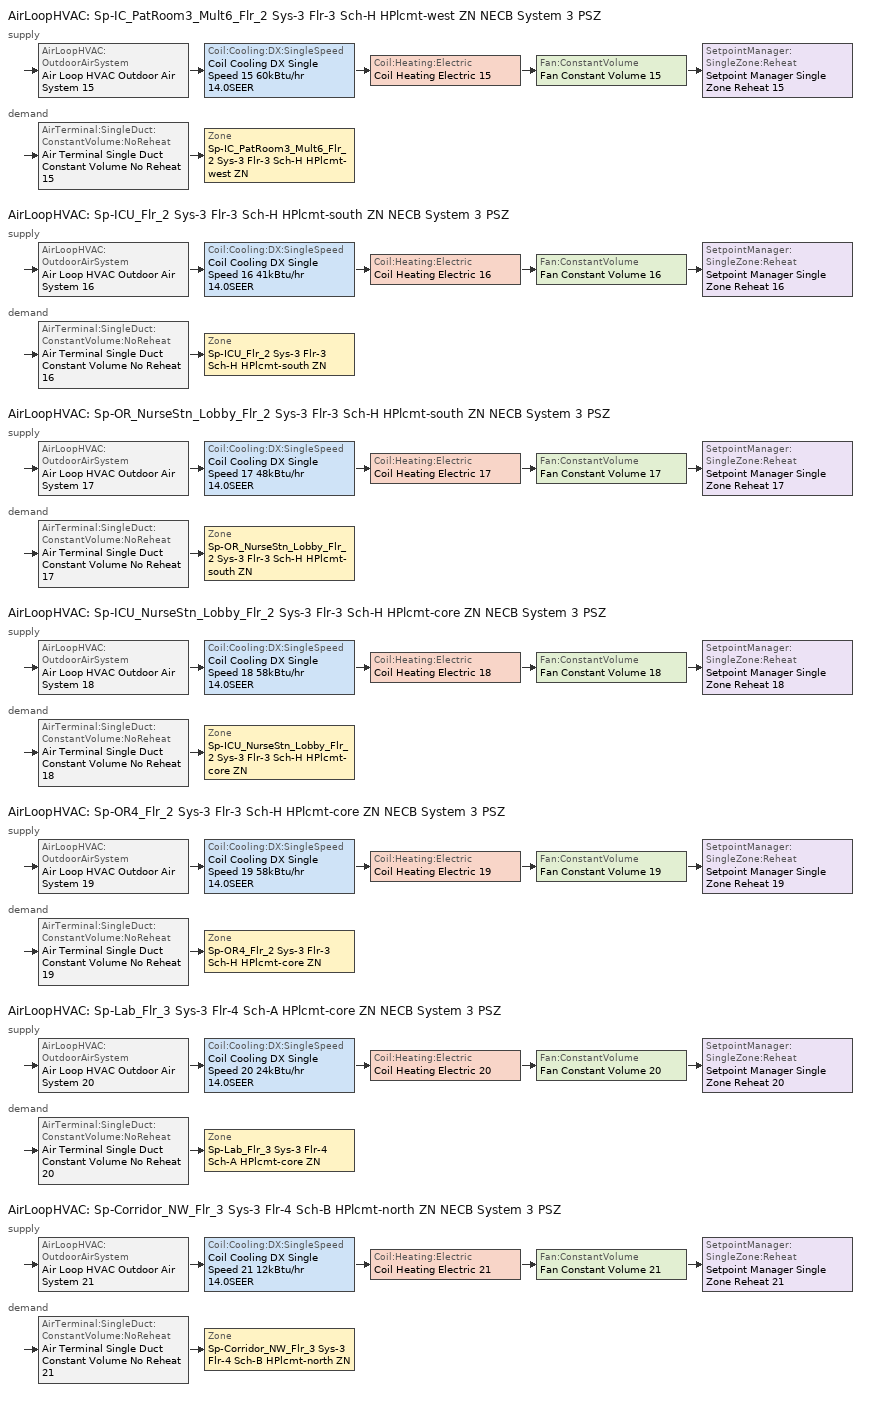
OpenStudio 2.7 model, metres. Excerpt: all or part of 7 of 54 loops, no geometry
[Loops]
AirLoopHVAC 'Sp-IC_PatRoom3_Mult6_Flr_2 Sys-3 Flr-3 Sch-H HPlcmt-west ZN NECB System 3 PSZ'
 supply: AirLoopHVAC:OutdoorAirSystem 'Air Loop HVAC Outdoor Air System 15' > Coil:Cooling:DX:SingleSpeed 'Coil Cooling DX Single Speed 15 60kBtu/hr 14.0SEER' > Coil:Heating:Electric 'Coil Heating Electric 15' > Fan:ConstantVolume 'Fan Constant Volume 15' > SetpointManager:SingleZone:Reheat 'Setpoint Manager Single Zone Reheat 15'
 demand: AirTerminal:SingleDuct:ConstantVolume:NoReheat 'Air Terminal Single Duct Constant Volume No Reheat 15' > Zone 'Sp-IC_PatRoom3_Mult6_Flr_2 Sys-3 Flr-3 Sch-H HPlcmt-west ZN'
AirLoopHVAC 'Sp-ICU_Flr_2 Sys-3 Flr-3 Sch-H HPlcmt-south ZN NECB System 3 PSZ'
 supply: AirLoopHVAC:OutdoorAirSystem 'Air Loop HVAC Outdoor Air System 16' > Coil:Cooling:DX:SingleSpeed 'Coil Cooling DX Single Speed 16 41kBtu/hr 14.0SEER' > Coil:Heating:Electric 'Coil Heating Electric 16' > Fan:ConstantVolume 'Fan Constant Volume 16' > SetpointManager:SingleZone:Reheat 'Setpoint Manager Single Zone Reheat 16'
 demand: AirTerminal:SingleDuct:ConstantVolume:NoReheat 'Air Terminal Single Duct Constant Volume No Reheat 16' > Zone 'Sp-ICU_Flr_2 Sys-3 Flr-3 Sch-H HPlcmt-south ZN'
AirLoopHVAC 'Sp-OR_NurseStn_Lobby_Flr_2 Sys-3 Flr-3 Sch-H HPlcmt-south ZN NECB System 3 PSZ'
 supply: AirLoopHVAC:OutdoorAirSystem 'Air Loop HVAC Outdoor Air System 17' > Coil:Cooling:DX:SingleSpeed 'Coil Cooling DX Single Speed 17 48kBtu/hr 14.0SEER' > Coil:Heating:Electric 'Coil Heating Electric 17' > Fan:ConstantVolume 'Fan Constant Volume 17' > SetpointManager:SingleZone:Reheat 'Setpoint Manager Single Zone Reheat 17'
 demand: AirTerminal:SingleDuct:ConstantVolume:NoReheat 'Air Terminal Single Duct Constant Volume No Reheat 17' > Zone 'Sp-OR_NurseStn_Lobby_Flr_2 Sys-3 Flr-3 Sch-H HPlcmt-south ZN'
AirLoopHVAC 'Sp-ICU_NurseStn_Lobby_Flr_2 Sys-3 Flr-3 Sch-H HPlcmt-core ZN NECB System 3 PSZ'
 supply: AirLoopHVAC:OutdoorAirSystem 'Air Loop HVAC Outdoor Air System 18' > Coil:Cooling:DX:SingleSpeed 'Coil Cooling DX Single Speed 18 58kBtu/hr 14.0SEER' > Coil:Heating:Electric 'Coil Heating Electric 18' > Fan:ConstantVolume 'Fan Constant Volume 18' > SetpointManager:SingleZone:Reheat 'Setpoint Manager Single Zone Reheat 18'
 demand: AirTerminal:SingleDuct:ConstantVolume:NoReheat 'Air Terminal Single Duct Constant Volume No Reheat 18' > Zone 'Sp-ICU_NurseStn_Lobby_Flr_2 Sys-3 Flr-3 Sch-H HPlcmt-core ZN'
AirLoopHVAC 'Sp-OR4_Flr_2 Sys-3 Flr-3 Sch-H HPlcmt-core ZN NECB System 3 PSZ'
 supply: AirLoopHVAC:OutdoorAirSystem 'Air Loop HVAC Outdoor Air System 19' > Coil:Cooling:DX:SingleSpeed 'Coil Cooling DX Single Speed 19 58kBtu/hr 14.0SEER' > Coil:Heating:Electric 'Coil Heating Electric 19' > Fan:ConstantVolume 'Fan Constant Volume 19' > SetpointManager:SingleZone:Reheat 'Setpoint Manager Single Zone Reheat 19'
 demand: AirTerminal:SingleDuct:ConstantVolume:NoReheat 'Air Terminal Single Duct Constant Volume No Reheat 19' > Zone 'Sp-OR4_Flr_2 Sys-3 Flr-3 Sch-H HPlcmt-core ZN'
AirLoopHVAC 'Sp-Lab_Flr_3 Sys-3 Flr-4 Sch-A HPlcmt-core ZN NECB System 3 PSZ'
 supply: AirLoopHVAC:OutdoorAirSystem 'Air Loop HVAC Outdoor Air System 20' > Coil:Cooling:DX:SingleSpeed 'Coil Cooling DX Single Speed 20 24kBtu/hr 14.0SEER' > Coil:Heating:Electric 'Coil Heating Electric 20' > Fan:ConstantVolume 'Fan Constant Volume 20' > SetpointManager:SingleZone:Reheat 'Setpoint Manager Single Zone Reheat 20'
 demand: AirTerminal:SingleDuct:ConstantVolume:NoReheat 'Air Terminal Single Duct Constant Volume No Reheat 20' > Zone 'Sp-Lab_Flr_3 Sys-3 Flr-4 Sch-A HPlcmt-core ZN'
AirLoopHVAC 'Sp-Corridor_NW_Flr_3 Sys-3 Flr-4 Sch-B HPlcmt-north ZN NECB System 3 PSZ'
 supply: AirLoopHVAC:OutdoorAirSystem 'Air Loop HVAC Outdoor Air System 21' > Coil:Cooling:DX:SingleSpeed 'Coil Cooling DX Single Speed 21 12kBtu/hr 14.0SEER' > Coil:Heating:Electric 'Coil Heating Electric 21' > Fan:ConstantVolume 'Fan Constant Volume 21' > SetpointManager:SingleZone:Reheat 'Setpoint Manager Single Zone Reheat 21'
 demand: AirTerminal:SingleDuct:ConstantVolume:NoReheat 'Air Terminal Single Duct Constant Volume No Reheat 21' > Zone 'Sp-Corridor_NW_Flr_3 Sys-3 Flr-4 Sch-B HPlcmt-north ZN'
[Sizing:Zone] Zone Cooling Design Supply Air Temperature Input Method=SupplyAirTemperature; Zone Cooling Design Supply Air Temperature {C}=13; Zone Cooling Design Supply Air Temperature Difference {deltaC}=11.11; Zone Heating Design Supply Air Temperature Input Method=SupplyAirTemperature; Zone Heating Design Supply Air Temperature {C}=43; Zone Heating Design Supply Air Temperature Difference {deltaC}=11.11; Zone Cooling Design Supply Air Humidity Ratio {kg-H2O/kg-air}=0.0085; Zone Heating Design Supply Air Humidity Ratio {kg-H2O/kg-air}=0.008; Zone Heating Sizing Factor=1.3; Zone Cooling Sizing Factor=1.1; Cooling Design Air Flow Method=DesignDay; Heating Design Air Flow Method=DesignDay; Account for Dedicated Outdoor Air System=No; Dedicated Outdoor Air System Control Strategy=NeutralSupplyAir; Dedicated Outdoor Air Low Setpoint Temperature for Design {C}=autosize; Dedicated Outdoor Air High Setpoint Temperature for Design {C}=autosize
Sp-IC_PatRoom3_Mult6_Flr_2 Sys-3 Flr-3 Sch-H HPlcmt-west ZN; Sp-ICU_Flr_2 Sys-3 Flr-3 Sch-H HPlcmt-south ZN; Sp-OR_NurseStn_Lobby_Flr_2 Sys-3 Flr-3 Sch-H HPlcmt-south ZN; Sp-ICU_NurseStn_Lobby_Flr_2 Sys-3 Flr-3 Sch-H HPlcmt-core ZN; Sp-OR4_Flr_2 Sys-3 Flr-3 Sch-H HPlcmt-core ZN; Sp-Lab_Flr_3 Sys-3 Flr-4 Sch-A HPlcmt-core ZN; Sp-Corridor_NW_Flr_3 Sys-3 Flr-4 Sch-B HPlcmt-north ZN
[Zone equipment]
Sp-IC_PatRoom3_Mult6_Flr_2 Sys-3 Flr-3 Sch-H HPlcmt-west ZN: Air Terminal Single Duct Constant Volume No Reheat 15, Zone HVAC Baseboard Convective Electric 15
Sp-ICU_Flr_2 Sys-3 Flr-3 Sch-H HPlcmt-south ZN: Air Terminal Single Duct Constant Volume No Reheat 16, Zone HVAC Baseboard Convective Electric 16
Sp-OR_NurseStn_Lobby_Flr_2 Sys-3 Flr-3 Sch-H HPlcmt-south ZN: Air Terminal Single Duct Constant Volume No Reheat 17, Zone HVAC Baseboard Convective Electric 17
Sp-ICU_NurseStn_Lobby_Flr_2 Sys-3 Flr-3 Sch-H HPlcmt-core ZN: Air Terminal Single Duct Constant Volume No Reheat 18, Zone HVAC Baseboard Convective Electric 18
Sp-OR4_Flr_2 Sys-3 Flr-3 Sch-H HPlcmt-core ZN: Air Terminal Single Duct Constant Volume No Reheat 19, Zone HVAC Baseboard Convective Electric 19
Sp-Lab_Flr_3 Sys-3 Flr-4 Sch-A HPlcmt-core ZN: Air Terminal Single Duct Constant Volume No Reheat 20, Zone HVAC Baseboard Convective Electric 20
Sp-Corridor_NW_Flr_3 Sys-3 Flr-4 Sch-B HPlcmt-north ZN: Air Terminal Single Duct Constant Volume No Reheat 21, Zone HVAC Baseboard Convective Electric 21
[AirLoopHVAC] Design Supply Air Flow Rate {m3/s}=AutoSize
Name | Availability Schedule
Sp-IC_PatRoom3_Mult6_Flr_2 Sys-3 Flr-3 Sch-H HPlcmt-west ZN NECB System 3 PSZ | Sp-IC_PatRoom3_Mult6_Flr_2 Sys-3 Flr-3 Sch-H HPlcmt-west ZN NECB System 3 PSZ Occ Sch
Sp-ICU_Flr_2 Sys-3 Flr-3 Sch-H HPlcmt-south ZN NECB System 3 PSZ | Sp-ICU_Flr_2 Sys-3 Flr-3 Sch-H HPlcmt-south ZN NECB System 3 PSZ Occ Sch
Sp-OR_NurseStn_Lobby_Flr_2 Sys-3 Flr-3 Sch-H HPlcmt-south ZN NECB System 3 PSZ | Sp-OR_NurseStn_Lobby_Flr_2 Sys-3 Flr-3 Sch-H HPlcmt-south ZN NECB System 3 PSZ Occ Sch
Sp-ICU_NurseStn_Lobby_Flr_2 Sys-3 Flr-3 Sch-H HPlcmt-core ZN NECB System 3 PSZ | Sp-ICU_NurseStn_Lobby_Flr_2 Sys-3 Flr-3 Sch-H HPlcmt-core ZN NECB System 3 PSZ Occ Sch
Sp-OR4_Flr_2 Sys-3 Flr-3 Sch-H HPlcmt-core ZN NECB System 3 PSZ | Sp-OR4_Flr_2 Sys-3 Flr-3 Sch-H HPlcmt-core ZN NECB System 3 PSZ Occ Sch
Sp-Lab_Flr_3 Sys-3 Flr-4 Sch-A HPlcmt-core ZN NECB System 3 PSZ | Sp-Lab_Flr_3 Sys-3 Flr-4 Sch-A HPlcmt-core ZN NECB System 3 PSZ Occ Sch
Sp-Corridor_NW_Flr_3 Sys-3 Flr-4 Sch-B HPlcmt-north ZN NECB System 3 PSZ | Sp-Corridor_NW_Flr_3 Sys-3 Flr-4 Sch-B HPlcmt-north ZN NECB System 3 PSZ Occ Sch
[Sizing:System] Type of Load to Size On=Sensible; Design Outdoor Air Flow Rate {m3/s}=Autosize; Central Heating Maximum System Air Flow Ratio=1; Preheat Design Temperature {C}=7; Preheat Design Humidity Ratio {kg-H2O/kg-Air}=0.008; Precool Design Temperature {C}=13; Precool Design Humidity Ratio {kg-H2O/kg-Air}=0.008; Central Cooling Design Supply Air Temperature {C}=13; Central Heating Design Supply Air Temperature {C}=43; Sizing Option=NonCoincident; 100% Outdoor Air in Cooling=No; 100% Outdoor Air in Heating=No; Central Cooling Design Supply Air Humidity Ratio {kg-H2O/kg-Air}=0.0085; Central Heating Design Supply Air Humidity Ratio {kg-H2O/kg-Air}=0.008; Cooling Design Air Flow Method=DesignDay; Cooling Design Air Flow Rate {m3/s}=0; Heating Design Air Flow Method=DesignDay; Heating Design Air Flow Rate {m3/s}=0; System Outdoor Air Method=ZoneSum; Zone Maximum Outdoor Air Fraction=1; Cooling Supply Air Flow Rate Per Floor Area {m3/s-m2}=0.00996765; Cooling Fraction of Autosized Cooling Supply Air Flow Rate=1; Cooling Supply Air Flow Rate Per Unit Cooling Capacity {m3/s-W}=3.94755e-05; Heating Supply Air Flow Rate Per Floor Area {m3/s-m2}=0.00996765; Heating Fraction of Autosized Heating Supply Air Flow Rate=1; Heating Fraction of Autosized Cooling Supply Air Flow Rate=1; Heating Supply Air Flow Rate Per Unit Heating Capacity {m3/s-W}=3.15882e-05; Cooling Design Capacity Method=CoolingDesignCapacity; Cooling Design Capacity {W}=autosize; Cooling Design Capacity Per Floor Area {W/m2}=234.7; Fraction of Autosized Cooling Design Capacity=1; Heating Design Capacity Method=HeatingDesignCapacity; Heating Design Capacity {W}=autosize; Heating Design Capacity Per Floor Area {W/m2}=157; Fraction of Autosized Heating Design Capacity=1; Central Cooling Capacity Control Method=OnOff
Sp-IC_PatRoom3_Mult6_Flr_2 Sys-3 Flr-3 Sch-H HPlcmt-west ZN NECB System 3 PSZ; Sp-ICU_Flr_2 Sys-3 Flr-3 Sch-H HPlcmt-south ZN NECB System 3 PSZ; Sp-OR_NurseStn_Lobby_Flr_2 Sys-3 Flr-3 Sch-H HPlcmt-south ZN NECB System 3 PSZ; Sp-ICU_NurseStn_Lobby_Flr_2 Sys-3 Flr-3 Sch-H HPlcmt-core ZN NECB System 3 PSZ; Sp-OR4_Flr_2 Sys-3 Flr-3 Sch-H HPlcmt-core ZN NECB System 3 PSZ; Sp-Lab_Flr_3 Sys-3 Flr-4 Sch-A HPlcmt-core ZN NECB System 3 PSZ; Sp-Corridor_NW_Flr_3 Sys-3 Flr-4 Sch-B HPlcmt-north ZN NECB System 3 PSZ
[Fan:ConstantVolume] Availability Schedule=Always On Discrete; Fan Total Efficiency=0.39975; Pressure Rise {Pa}=640; Maximum Flow Rate {m3/s}=AutoSize; Motor Efficiency=0.615
Fan Constant Volume 15; Fan Constant Volume 16; Fan Constant Volume 17; Fan Constant Volume 18; Fan Constant Volume 19; Fan Constant Volume 20; Fan Constant Volume 21
[Coil:Heating:Electric] Availability Schedule=Always On Discrete
Coil Heating Electric 15; Coil Heating Electric 16; Coil Heating Electric 17; Coil Heating Electric 18; Coil Heating Electric 19; Coil Heating Electric 20; Coil Heating Electric 21
[Coil:Cooling:DX:SingleSpeed] Availability Schedule=Always On Discrete; Rated Total Cooling Capacity {W}=autosize; Rated Sensible Heat Ratio=autosize; Rated COP {W/W}=4.11713; Rated Air Flow Rate {m3/s}=autosize; Rated Evaporator Fan Power Per Volume Flow Rate {W/(m3/s)}=773.3; Total Cooling Capacity Function of Temperature Curve=DXCOOL-NECB2011-REF-CAPFT; Total Cooling Capacity Function of Flow Fraction Curve=DXCOOL-NECB2011-REF-CAPFFLOW; Energy Input Ratio Function of Temperature Curve=DXCOOL-NECB2011-REF-COOLEIRFT; Energy Input Ratio Function of Flow Fraction Curve=DXCOOL-NECB2011-REF-COOLEIRFFLOW; Part Load Fraction Correlation Curve=DXCOOL-NECB2011-REF-COOLPLFFPLR; Condenser Type=AirCooled; Evaporative Condenser Effectiveness=0; Evaporative Condenser Air Flow Rate {m3/s}=Autosize; Evaporative Condenser Pump Rated Power Consumption {W}=Autosize; Crankcase Heater Capacity {W}=0; Maximum Outdoor Dry-Bulb Temperature for Crankcase Heater Operation {C}=0; Basin Heater Capacity {W/K}=0; Basin Heater Setpoint Temperature {C}=10
Coil Cooling DX Single Speed 15 60kBtu/hr 14.0SEER; Coil Cooling DX Single Speed 16 41kBtu/hr 14.0SEER; Coil Cooling DX Single Speed 17 48kBtu/hr 14.0SEER; Coil Cooling DX Single Speed 18 58kBtu/hr 14.0SEER; Coil Cooling DX Single Speed 19 58kBtu/hr 14.0SEER; Coil Cooling DX Single Speed 20 24kBtu/hr 14.0SEER; Coil Cooling DX Single Speed 21 12kBtu/hr 14.0SEER
[Controller:OutdoorAir] Minimum Outdoor Air Flow Rate {m3/s}=0; Maximum Outdoor Air Flow Rate {m3/s}=Autosize; Economizer Control Type=NoEconomizer; Economizer Control Action Type=ModulateFlow; Economizer Maximum Limit Dry-Bulb Temperature {C}=28; Economizer Maximum Limit Enthalpy {J/kg}=64000; Economizer Minimum Limit Dry-Bulb Temperature {C}=-100; Lockout Type=NoLockout; Minimum Limit Type=FixedMinimum; High Humidity Control=No; Heat Recovery Bypass Control Type=BypassWhenWithinEconomizerLimits
Name | Minimum Outdoor Air Schedule | Controller Mechanical Ventilation
Controller Outdoor Air 15 | Sp-IC_PatRoom3_Mult6_Flr_2 Sys-3 Flr-3 Sch-H HPlcmt-west ZN NECB System 3 PSZ Occ Sch | Controller Mechanical Ventilation 15
Controller Outdoor Air 16 | Sp-ICU_Flr_2 Sys-3 Flr-3 Sch-H HPlcmt-south ZN NECB System 3 PSZ Occ Sch | Controller Mechanical Ventilation 16
Controller Outdoor Air 17 | Sp-OR_NurseStn_Lobby_Flr_2 Sys-3 Flr-3 Sch-H HPlcmt-south ZN NECB System 3 PSZ Occ Sch | Controller Mechanical Ventilation 17
Controller Outdoor Air 18 | Sp-ICU_NurseStn_Lobby_Flr_2 Sys-3 Flr-3 Sch-H HPlcmt-core ZN NECB System 3 PSZ Occ Sch | Controller Mechanical Ventilation 18
Controller Outdoor Air 19 | Sp-OR4_Flr_2 Sys-3 Flr-3 Sch-H HPlcmt-core ZN NECB System 3 PSZ Occ Sch | Controller Mechanical Ventilation 19
Controller Outdoor Air 20 | Sp-Lab_Flr_3 Sys-3 Flr-4 Sch-A HPlcmt-core ZN NECB System 3 PSZ Occ Sch | Controller Mechanical Ventilation 20
Controller Outdoor Air 21 | Sp-Corridor_NW_Flr_3 Sys-3 Flr-4 Sch-B HPlcmt-north ZN NECB System 3 PSZ Occ Sch | Controller Mechanical Ventilation 21
[Controller:MechanicalVentilation] Availability Schedule=Always On Discrete; System Outdoor Air Method=ZoneSum
Controller Mechanical Ventilation 15; Controller Mechanical Ventilation 16; Controller Mechanical Ventilation 17; Controller Mechanical Ventilation 18; Controller Mechanical Ventilation 19; Controller Mechanical Ventilation 20; Controller Mechanical Ventilation 21
[AirLoopHVAC:OutdoorAirSystem]
Name | Controller
Air Loop HVAC Outdoor Air System 15 | Controller Outdoor Air 15
Air Loop HVAC Outdoor Air System 16 | Controller Outdoor Air 16
Air Loop HVAC Outdoor Air System 17 | Controller Outdoor Air 17
Air Loop HVAC Outdoor Air System 18 | Controller Outdoor Air 18
Air Loop HVAC Outdoor Air System 19 | Controller Outdoor Air 19
Air Loop HVAC Outdoor Air System 20 | Controller Outdoor Air 20
Air Loop HVAC Outdoor Air System 21 | Controller Outdoor Air 21
[SetpointManager:SingleZone:Reheat] Minimum Supply Air Temperature {C}=13; Maximum Supply Air Temperature {C}=43
Name | Control Zone
Setpoint Manager Single Zone Reheat 15 | Sp-IC_PatRoom3_Mult6_Flr_2 Sys-3 Flr-3 Sch-H HPlcmt-west ZN
Setpoint Manager Single Zone Reheat 16 | Sp-ICU_Flr_2 Sys-3 Flr-3 Sch-H HPlcmt-south ZN
Setpoint Manager Single Zone Reheat 17 | Sp-OR_NurseStn_Lobby_Flr_2 Sys-3 Flr-3 Sch-H HPlcmt-south ZN
Setpoint Manager Single Zone Reheat 18 | Sp-ICU_NurseStn_Lobby_Flr_2 Sys-3 Flr-3 Sch-H HPlcmt-core ZN
Setpoint Manager Single Zone Reheat 19 | Sp-OR4_Flr_2 Sys-3 Flr-3 Sch-H HPlcmt-core ZN
Setpoint Manager Single Zone Reheat 20 | Sp-Lab_Flr_3 Sys-3 Flr-4 Sch-A HPlcmt-core ZN
Setpoint Manager Single Zone Reheat 21 | Sp-Corridor_NW_Flr_3 Sys-3 Flr-4 Sch-B HPlcmt-north ZN
[AirTerminal:SingleDuct:ConstantVolume:NoReheat] Availability Schedule=Always On Discrete; Maximum Air Flow Rate {m3/s}=AutoSize
Air Terminal Single Duct Constant Volume No Reheat 15; Air Terminal Single Duct Constant Volume No Reheat 16; Air Terminal Single Duct Constant Volume No Reheat 17; Air Terminal Single Duct Constant Volume No Reheat 18; Air Terminal Single Duct Constant Volume No Reheat 19; Air Terminal Single Duct Constant Volume No Reheat 20; Air Terminal Single Duct Constant Volume No Reheat 21
[ZoneHVAC:Baseboard:Convective:Electric] Availability Schedule=Always On Discrete; Nominal Capacity {W}=autosize; Efficiency=1
Zone HVAC Baseboard Convective Electric 15; Zone HVAC Baseboard Convective Electric 16; Zone HVAC Baseboard Convective Electric 17; Zone HVAC Baseboard Convective Electric 18; Zone HVAC Baseboard Convective Electric 19; Zone HVAC Baseboard Convective Electric 20; Zone HVAC Baseboard Convective Electric 21
[Schedule:Ruleset]
Name | Default Day Schedule | Summer Design Day Schedule | Winter Design Day Schedule
Sp-Corridor_NW_Flr_3 Sys-3 Flr-4 Sch-B HPlcmt-north ZN NECB System 3 PSZ Occ Sch | Sp-Corridor_NW_Flr_3 Sys-3 Flr-4 Sch-B HPlcmt-north ZN NECB System 3 PSZ Occ Sch Default | Sp-Corridor_NW_Flr_3 Sys-3 Flr-4 Sch-B HPlcmt-north ZN NECB System 3 PSZ Occ Sch Summer Design Day | Sp-Corridor_NW_Flr_3 Sys-3 Flr-4 Sch-B HPlcmt-north ZN NECB System 3 PSZ Occ Sch Winter Design Day
Sp-ICU_Flr_2 Sys-3 Flr-3 Sch-H HPlcmt-south ZN NECB System 3 PSZ Occ Sch | Sp-ICU_Flr_2 Sys-3 Flr-3 Sch-H HPlcmt-south ZN NECB System 3 PSZ Occ Sch Default | Sp-ICU_Flr_2 Sys-3 Flr-3 Sch-H HPlcmt-south ZN NECB System 3 PSZ Occ Sch Summer Design Day | Sp-ICU_Flr_2 Sys-3 Flr-3 Sch-H HPlcmt-south ZN NECB System 3 PSZ Occ Sch Winter Design Day
Sp-ICU_NurseStn_Lobby_Flr_2 Sys-3 Flr-3 Sch-H HPlcmt-core ZN NECB System 3 PSZ Occ Sch | Sp-ICU_NurseStn_Lobby_Flr_2 Sys-3 Flr-3 Sch-H HPlcmt-core ZN NECB System 3 PSZ Occ Sch Default | Sp-ICU_NurseStn_Lobby_Flr_2 Sys-3 Flr-3 Sch-H HPlcmt-core ZN NECB System 3 PSZ Occ Sch Summer Design Day | Sp-ICU_NurseStn_Lobby_Flr_2 Sys-3 Flr-3 Sch-H HPlcmt-core ZN NECB System 3 PSZ Occ Sch Winter Design Day
Sp-IC_PatRoom3_Mult6_Flr_2 Sys-3 Flr-3 Sch-H HPlcmt-west ZN NECB System 3 PSZ Occ Sch | Sp-IC_PatRoom3_Mult6_Flr_2 Sys-3 Flr-3 Sch-H HPlcmt-west ZN NECB System 3 PSZ Occ Sch Default | Sp-IC_PatRoom3_Mult6_Flr_2 Sys-3 Flr-3 Sch-H HPlcmt-west ZN NECB System 3 PSZ Occ Sch Summer Design Day | Sp-IC_PatRoom3_Mult6_Flr_2 Sys-3 Flr-3 Sch-H HPlcmt-west ZN NECB System 3 PSZ Occ Sch Winter Design Day
Sp-Lab_Flr_3 Sys-3 Flr-4 Sch-A HPlcmt-core ZN NECB System 3 PSZ Occ Sch | Sp-Lab_Flr_3 Sys-3 Flr-4 Sch-A HPlcmt-core ZN NECB System 3 PSZ Occ Sch Default | Sp-Lab_Flr_3 Sys-3 Flr-4 Sch-A HPlcmt-core ZN NECB System 3 PSZ Occ Sch Summer Design Day | Sp-Lab_Flr_3 Sys-3 Flr-4 Sch-A HPlcmt-core ZN NECB System 3 PSZ Occ Sch Winter Design Day
Sp-OR4_Flr_2 Sys-3 Flr-3 Sch-H HPlcmt-core ZN NECB System 3 PSZ Occ Sch | Sp-OR4_Flr_2 Sys-3 Flr-3 Sch-H HPlcmt-core ZN NECB System 3 PSZ Occ Sch Default | Sp-OR4_Flr_2 Sys-3 Flr-3 Sch-H HPlcmt-core ZN NECB System 3 PSZ Occ Sch Summer Design Day | Sp-OR4_Flr_2 Sys-3 Flr-3 Sch-H HPlcmt-core ZN NECB System 3 PSZ Occ Sch Winter Design Day
Sp-OR_NurseStn_Lobby_Flr_2 Sys-3 Flr-3 Sch-H HPlcmt-south ZN NECB System 3 PSZ Occ Sch | Sp-OR_NurseStn_Lobby_Flr_2 Sys-3 Flr-3 Sch-H HPlcmt-south ZN NECB System 3 PSZ Occ Sch Default | Sp-OR_NurseStn_Lobby_Flr_2 Sys-3 Flr-3 Sch-H HPlcmt-south ZN NECB System 3 PSZ Occ Sch Summer Design Day | Sp-OR_NurseStn_Lobby_Flr_2 Sys-3 Flr-3 Sch-H HPlcmt-south ZN NECB System 3 PSZ Occ Sch Winter Design Day
[Schedule:Day]
Sp-Corridor_NW_Flr_3 Sys-3 Flr-4 Sch-B HPlcmt-north ZN NECB System 3 PSZ Occ Sch Default; Sp-Corridor_NW_Flr_3 Sys-3 Flr-4 Sch-B HPlcmt-north ZN NECB System 3 PSZ Occ Sch Winter Design Day; Sp-Corridor_NW_Flr_3 Sys-3 Flr-4 Sch-B HPlcmt-north ZN NECB System 3 PSZ Occ Sch Summer Design Day; Sp-ICU_Flr_2 Sys-3 Flr-3 Sch-H HPlcmt-south ZN NECB System 3 PSZ Occ Sch Default; Sp-ICU_Flr_2 Sys-3 Flr-3 Sch-H HPlcmt-south ZN NECB System 3 PSZ Occ Sch Winter Design Day; Sp-ICU_Flr_2 Sys-3 Flr-3 Sch-H HPlcmt-south ZN NECB System 3 PSZ Occ Sch Summer Design Day; Sp-ICU_Flr_2 Sys-3 Flr-3 Sch-H HPlcmt-south ZN NECB System 3 PSZ Occ Sch Monday; Sp-ICU_Flr_2 Sys-3 Flr-3 Sch-H HPlcmt-south ZN NECB System 3 PSZ Occ Sch Tuesday; Sp-ICU_Flr_2 Sys-3 Flr-3 Sch-H HPlcmt-south ZN NECB System 3 PSZ Occ Sch Wednesday; Sp-ICU_Flr_2 Sys-3 Flr-3 Sch-H HPlcmt-south ZN NECB System 3 PSZ Occ Sch Thursday; Sp-ICU_Flr_2 Sys-3 Flr-3 Sch-H HPlcmt-south ZN NECB System 3 PSZ Occ Sch Friday; Sp-ICU_Flr_2 Sys-3 Flr-3 Sch-H HPlcmt-south ZN NECB System 3 PSZ Occ Sch Saturday; Sp-ICU_Flr_2 Sys-3 Flr-3 Sch-H HPlcmt-south ZN NECB System 3 PSZ Occ Sch Sunday; Sp-ICU_NurseStn_Lobby_Flr_2 Sys-3 Flr-3 Sch-H HPlcmt-core ZN NECB System 3 PSZ Occ Sch Default; Sp-ICU_NurseStn_Lobby_Flr_2 Sys-3 Flr-3 Sch-H HPlcmt-core ZN NECB System 3 PSZ Occ Sch Winter Design Day; Sp-ICU_NurseStn_Lobby_Flr_2 Sys-3 Flr-3 Sch-H HPlcmt-core ZN NECB System 3 PSZ Occ Sch Summer Design Day; Sp-ICU_NurseStn_Lobby_Flr_2 Sys-3 Flr-3 Sch-H HPlcmt-core ZN NECB System 3 PSZ Occ Sch Monday; Sp-ICU_NurseStn_Lobby_Flr_2 Sys-3 Flr-3 Sch-H HPlcmt-core ZN NECB System 3 PSZ Occ Sch Tuesday; Sp-ICU_NurseStn_Lobby_Flr_2 Sys-3 Flr-3 Sch-H HPlcmt-core ZN NECB System 3 PSZ Occ Sch Wednesday; Sp-ICU_NurseStn_Lobby_Flr_2 Sys-3 Flr-3 Sch-H HPlcmt-core ZN NECB System 3 PSZ Occ Sch Thursday; Sp-ICU_NurseStn_Lobby_Flr_2 Sys-3 Flr-3 Sch-H HPlcmt-core ZN NECB System 3 PSZ Occ Sch Friday; Sp-ICU_NurseStn_Lobby_Flr_2 Sys-3 Flr-3 Sch-H HPlcmt-core ZN NECB System 3 PSZ Occ Sch Saturday; Sp-ICU_NurseStn_Lobby_Flr_2 Sys-3 Flr-3 Sch-H HPlcmt-core ZN NECB System 3 PSZ Occ Sch Sunday; Sp-IC_PatRoom3_Mult6_Flr_2 Sys-3 Flr-3 Sch-H HPlcmt-west ZN NECB System 3 PSZ Occ Sch Default; Sp-IC_PatRoom3_Mult6_Flr_2 Sys-3 Flr-3 Sch-H HPlcmt-west ZN NECB System 3 PSZ Occ Sch Winter Design Day; Sp-IC_PatRoom3_Mult6_Flr_2 Sys-3 Flr-3 Sch-H HPlcmt-west ZN NECB System 3 PSZ Occ Sch Summer Design Day; Sp-IC_PatRoom3_Mult6_Flr_2 Sys-3 Flr-3 Sch-H HPlcmt-west ZN NECB System 3 PSZ Occ Sch Monday; Sp-IC_PatRoom3_Mult6_Flr_2 Sys-3 Flr-3 Sch-H HPlcmt-west ZN NECB System 3 PSZ Occ Sch Tuesday; Sp-IC_PatRoom3_Mult6_Flr_2 Sys-3 Flr-3 Sch-H HPlcmt-west ZN NECB System 3 PSZ Occ Sch Wednesday; Sp-IC_PatRoom3_Mult6_Flr_2 Sys-3 Flr-3 Sch-H HPlcmt-west ZN NECB System 3 PSZ Occ Sch Thursday; Sp-IC_PatRoom3_Mult6_Flr_2 Sys-3 Flr-3 Sch-H HPlcmt-west ZN NECB System 3 PSZ Occ Sch Friday; Sp-IC_PatRoom3_Mult6_Flr_2 Sys-3 Flr-3 Sch-H HPlcmt-west ZN NECB System 3 PSZ Occ Sch Saturday; Sp-IC_PatRoom3_Mult6_Flr_2 Sys-3 Flr-3 Sch-H HPlcmt-west ZN NECB System 3 PSZ Occ Sch Sunday; Sp-Lab_Flr_3 Sys-3 Flr-4 Sch-A HPlcmt-core ZN NECB System 3 PSZ Occ Sch Default; Sp-Lab_Flr_3 Sys-3 Flr-4 Sch-A HPlcmt-core ZN NECB System 3 PSZ Occ Sch Winter Design Day; Sp-Lab_Flr_3 Sys-3 Flr-4 Sch-A HPlcmt-core ZN NECB System 3 PSZ Occ Sch Summer Design Day; Sp-OR4_Flr_2 Sys-3 Flr-3 Sch-H HPlcmt-core ZN NECB System 3 PSZ Occ Sch Default; Sp-OR4_Flr_2 Sys-3 Flr-3 Sch-H HPlcmt-core ZN NECB System 3 PSZ Occ Sch Winter Design Day; Sp-OR4_Flr_2 Sys-3 Flr-3 Sch-H HPlcmt-core ZN NECB System 3 PSZ Occ Sch Summer Design Day; Sp-OR4_Flr_2 Sys-3 Flr-3 Sch-H HPlcmt-core ZN NECB System 3 PSZ Occ Sch Monday; Sp-OR4_Flr_2 Sys-3 Flr-3 Sch-H HPlcmt-core ZN NECB System 3 PSZ Occ Sch Tuesday; Sp-OR4_Flr_2 Sys-3 Flr-3 Sch-H HPlcmt-core ZN NECB System 3 PSZ Occ Sch Wednesday; Sp-OR4_Flr_2 Sys-3 Flr-3 Sch-H HPlcmt-core ZN NECB System 3 PSZ Occ Sch Thursday; Sp-OR4_Flr_2 Sys-3 Flr-3 Sch-H HPlcmt-core ZN NECB System 3 PSZ Occ Sch Friday; Sp-OR4_Flr_2 Sys-3 Flr-3 Sch-H HPlcmt-core ZN NECB System 3 PSZ Occ Sch Saturday; Sp-OR4_Flr_2 Sys-3 Flr-3 Sch-H HPlcmt-core ZN NECB System 3 PSZ Occ Sch Sunday; Sp-OR_NurseStn_Lobby_Flr_2 Sys-3 Flr-3 Sch-H HPlcmt-south ZN NECB System 3 PSZ Occ Sch Default; Sp-OR_NurseStn_Lobby_Flr_2 Sys-3 Flr-3 Sch-H HPlcmt-south ZN NECB System 3 PSZ Occ Sch Winter Design Day; Sp-OR_NurseStn_Lobby_Flr_2 Sys-3 Flr-3 Sch-H HPlcmt-south ZN NECB System 3 PSZ Occ Sch Summer Design Day; Sp-OR_NurseStn_Lobby_Flr_2 Sys-3 Flr-3 Sch-H HPlcmt-south ZN NECB System 3 PSZ Occ Sch Monday; Sp-OR_NurseStn_Lobby_Flr_2 Sys-3 Flr-3 Sch-H HPlcmt-south ZN NECB System 3 PSZ Occ Sch Tuesday; Sp-OR_NurseStn_Lobby_Flr_2 Sys-3 Flr-3 Sch-H HPlcmt-south ZN NECB System 3 PSZ Occ Sch Wednesday; Sp-OR_NurseStn_Lobby_Flr_2 Sys-3 Flr-3 Sch-H HPlcmt-south ZN NECB System 3 PSZ Occ Sch Thursday; Sp-OR_NurseStn_Lobby_Flr_2 Sys-3 Flr-3 Sch-H HPlcmt-south ZN NECB System 3 PSZ Occ Sch Friday; Sp-OR_NurseStn_Lobby_Flr_2 Sys-3 Flr-3 Sch-H HPlcmt-south ZN NECB System 3 PSZ Occ Sch Saturday; Sp-OR_NurseStn_Lobby_Flr_2 Sys-3 Flr-3 Sch-H HPlcmt-south ZN NECB System 3 PSZ Occ Sch Sunday: 24, 0, 1
Sp-Corridor_NW_Flr_3 Sys-3 Flr-4 Sch-B HPlcmt-north ZN NECB System 3 PSZ Occ Sch Monday; Sp-Corridor_NW_Flr_3 Sys-3 Flr-4 Sch-B HPlcmt-north ZN NECB System 3 PSZ Occ Sch Tuesday; Sp-Corridor_NW_Flr_3 Sys-3 Flr-4 Sch-B HPlcmt-north ZN NECB System 3 PSZ Occ Sch Wednesday; Sp-Corridor_NW_Flr_3 Sys-3 Flr-4 Sch-B HPlcmt-north ZN NECB System 3 PSZ Occ Sch Thursday; Sp-Corridor_NW_Flr_3 Sys-3 Flr-4 Sch-B HPlcmt-north ZN NECB System 3 PSZ Occ Sch Friday: 1, 0, 1, 10, 0, 0, 24, 0, 1
Sp-Corridor_NW_Flr_3 Sys-3 Flr-4 Sch-B HPlcmt-north ZN NECB System 3 PSZ Occ Sch Saturday: 2, 0, 1, 10, 0, 0, 24, 0, 1
Sp-Corridor_NW_Flr_3 Sys-3 Flr-4 Sch-B HPlcmt-north ZN NECB System 3 PSZ Occ Sch Sunday: 1, 0, 0, 2, 0, 1, 11, 0, 0, 23, 0, 1, 24, 0, 0
Sp-Lab_Flr_3 Sys-3 Flr-4 Sch-A HPlcmt-core ZN NECB System 3 PSZ Occ Sch Monday; Sp-Lab_Flr_3 Sys-3 Flr-4 Sch-A HPlcmt-core ZN NECB System 3 PSZ Occ Sch Tuesday; Sp-Lab_Flr_3 Sys-3 Flr-4 Sch-A HPlcmt-core ZN NECB System 3 PSZ Occ Sch Wednesday; Sp-Lab_Flr_3 Sys-3 Flr-4 Sch-A HPlcmt-core ZN NECB System 3 PSZ Occ Sch Thursday; Sp-Lab_Flr_3 Sys-3 Flr-4 Sch-A HPlcmt-core ZN NECB System 3 PSZ Occ Sch Friday: 8, 0, 0, 19, 0, 1, 24, 0, 0
Sp-Lab_Flr_3 Sys-3 Flr-4 Sch-A HPlcmt-core ZN NECB System 3 PSZ Occ Sch Saturday; Sp-Lab_Flr_3 Sys-3 Flr-4 Sch-A HPlcmt-core ZN NECB System 3 PSZ Occ Sch Sunday: 24, 0, 0
[Schedule:Rule] Date Specification Type=DateRange; Start Month=1; Start Day=1; End Month=12
Name | Schedule Ruleset | Rule Order | Day Schedule | Apply Monday | End Day | Apply Tuesday | Apply Wednesday | Apply Thursday | Apply Friday | Apply Saturday | Apply Sunday
Sp-Corridor_NW_Flr_3 Sys-3 Flr-4 Sch-B HPlcmt-north ZN NECB System 3 PSZ Occ Sch Monday Rule | Sp-Corridor_NW_Flr_3 Sys-3 Flr-4 Sch-B HPlcmt-north ZN NECB System 3 PSZ Occ Sch | 6 | Sp-Corridor_NW_Flr_3 Sys-3 Flr-4 Sch-B HPlcmt-north ZN NECB System 3 PSZ Occ Sch Monday | Yes | 25
Sp-Corridor_NW_Flr_3 Sys-3 Flr-4 Sch-B HPlcmt-north ZN NECB System 3 PSZ Occ Sch Tuesday Rule | Sp-Corridor_NW_Flr_3 Sys-3 Flr-4 Sch-B HPlcmt-north ZN NECB System 3 PSZ Occ Sch | 5 | Sp-Corridor_NW_Flr_3 Sys-3 Flr-4 Sch-B HPlcmt-north ZN NECB System 3 PSZ Occ Sch Tuesday |  | 26 | Yes
Sp-Corridor_NW_Flr_3 Sys-3 Flr-4 Sch-B HPlcmt-north ZN NECB System 3 PSZ Occ Sch Wednesday Rule | Sp-Corridor_NW_Flr_3 Sys-3 Flr-4 Sch-B HPlcmt-north ZN NECB System 3 PSZ Occ Sch | 4 | Sp-Corridor_NW_Flr_3 Sys-3 Flr-4 Sch-B HPlcmt-north ZN NECB System 3 PSZ Occ Sch Wednesday |  | 27 |  | Yes
Sp-Corridor_NW_Flr_3 Sys-3 Flr-4 Sch-B HPlcmt-north ZN NECB System 3 PSZ Occ Sch Thursday Rule | Sp-Corridor_NW_Flr_3 Sys-3 Flr-4 Sch-B HPlcmt-north ZN NECB System 3 PSZ Occ Sch | 3 | Sp-Corridor_NW_Flr_3 Sys-3 Flr-4 Sch-B HPlcmt-north ZN NECB System 3 PSZ Occ Sch Thursday |  | 28 |  |  | Yes
Sp-Corridor_NW_Flr_3 Sys-3 Flr-4 Sch-B HPlcmt-north ZN NECB System 3 PSZ Occ Sch Friday Rule | Sp-Corridor_NW_Flr_3 Sys-3 Flr-4 Sch-B HPlcmt-north ZN NECB System 3 PSZ Occ Sch | 2 | Sp-Corridor_NW_Flr_3 Sys-3 Flr-4 Sch-B HPlcmt-north ZN NECB System 3 PSZ Occ Sch Friday |  | 29 |  |  |  | Yes
Sp-Corridor_NW_Flr_3 Sys-3 Flr-4 Sch-B HPlcmt-north ZN NECB System 3 PSZ Occ Sch Saturday Rule | Sp-Corridor_NW_Flr_3 Sys-3 Flr-4 Sch-B HPlcmt-north ZN NECB System 3 PSZ Occ Sch | 1 | Sp-Corridor_NW_Flr_3 Sys-3 Flr-4 Sch-B HPlcmt-north ZN NECB System 3 PSZ Occ Sch Saturday |  | 30 |  |  |  |  | Yes
Sp-Corridor_NW_Flr_3 Sys-3 Flr-4 Sch-B HPlcmt-north ZN NECB System 3 PSZ Occ Sch Sunday Rule | Sp-Corridor_NW_Flr_3 Sys-3 Flr-4 Sch-B HPlcmt-north ZN NECB System 3 PSZ Occ Sch | 0 | Sp-Corridor_NW_Flr_3 Sys-3 Flr-4 Sch-B HPlcmt-north ZN NECB System 3 PSZ Occ Sch Sunday |  | 31 |  |  |  |  |  | Yes
Sp-ICU_Flr_2 Sys-3 Flr-3 Sch-H HPlcmt-south ZN NECB System 3 PSZ Occ Sch Monday Rule | Sp-ICU_Flr_2 Sys-3 Flr-3 Sch-H HPlcmt-south ZN NECB System 3 PSZ Occ Sch | 6 | Sp-ICU_Flr_2 Sys-3 Flr-3 Sch-H HPlcmt-south ZN NECB System 3 PSZ Occ Sch Monday | Yes | 25
Sp-ICU_Flr_2 Sys-3 Flr-3 Sch-H HPlcmt-south ZN NECB System 3 PSZ Occ Sch Tuesday Rule | Sp-ICU_Flr_2 Sys-3 Flr-3 Sch-H HPlcmt-south ZN NECB System 3 PSZ Occ Sch | 5 | Sp-ICU_Flr_2 Sys-3 Flr-3 Sch-H HPlcmt-south ZN NECB System 3 PSZ Occ Sch Tuesday |  | 26 | Yes
Sp-ICU_Flr_2 Sys-3 Flr-3 Sch-H HPlcmt-south ZN NECB System 3 PSZ Occ Sch Wednesday Rule | Sp-ICU_Flr_2 Sys-3 Flr-3 Sch-H HPlcmt-south ZN NECB System 3 PSZ Occ Sch | 4 | Sp-ICU_Flr_2 Sys-3 Flr-3 Sch-H HPlcmt-south ZN NECB System 3 PSZ Occ Sch Wednesday |  | 27 |  | Yes
Sp-ICU_Flr_2 Sys-3 Flr-3 Sch-H HPlcmt-south ZN NECB System 3 PSZ Occ Sch Thursday Rule | Sp-ICU_Flr_2 Sys-3 Flr-3 Sch-H HPlcmt-south ZN NECB System 3 PSZ Occ Sch | 3 | Sp-ICU_Flr_2 Sys-3 Flr-3 Sch-H HPlcmt-south ZN NECB System 3 PSZ Occ Sch Thursday |  | 28 |  |  | Yes
Sp-ICU_Flr_2 Sys-3 Flr-3 Sch-H HPlcmt-south ZN NECB System 3 PSZ Occ Sch Friday Rule | Sp-ICU_Flr_2 Sys-3 Flr-3 Sch-H HPlcmt-south ZN NECB System 3 PSZ Occ Sch | 2 | Sp-ICU_Flr_2 Sys-3 Flr-3 Sch-H HPlcmt-south ZN NECB System 3 PSZ Occ Sch Friday |  | 29 |  |  |  | Yes
Sp-ICU_Flr_2 Sys-3 Flr-3 Sch-H HPlcmt-south ZN NECB System 3 PSZ Occ Sch Saturday Rule | Sp-ICU_Flr_2 Sys-3 Flr-3 Sch-H HPlcmt-south ZN NECB System 3 PSZ Occ Sch | 1 | Sp-ICU_Flr_2 Sys-3 Flr-3 Sch-H HPlcmt-south ZN NECB System 3 PSZ Occ Sch Saturday |  | 30 |  |  |  |  | Yes
Sp-ICU_Flr_2 Sys-3 Flr-3 Sch-H HPlcmt-south ZN NECB System 3 PSZ Occ Sch Sunday Rule | Sp-ICU_Flr_2 Sys-3 Flr-3 Sch-H HPlcmt-south ZN NECB System 3 PSZ Occ Sch | 0 | Sp-ICU_Flr_2 Sys-3 Flr-3 Sch-H HPlcmt-south ZN NECB System 3 PSZ Occ Sch Sunday |  | 31 |  |  |  |  |  | Yes
Sp-ICU_NurseStn_Lobby_Flr_2 Sys-3 Flr-3 Sch-H HPlcmt-core ZN NECB System 3 PSZ Occ Sch Monday Rule | Sp-ICU_NurseStn_Lobby_Flr_2 Sys-3 Flr-3 Sch-H HPlcmt-core ZN NECB System 3 PSZ Occ Sch | 6 | Sp-ICU_NurseStn_Lobby_Flr_2 Sys-3 Flr-3 Sch-H HPlcmt-core ZN NECB System 3 PSZ Occ Sch Monday | Yes | 25
Sp-ICU_NurseStn_Lobby_Flr_2 Sys-3 Flr-3 Sch-H HPlcmt-core ZN NECB System 3 PSZ Occ Sch Tuesday Rule | Sp-ICU_NurseStn_Lobby_Flr_2 Sys-3 Flr-3 Sch-H HPlcmt-core ZN NECB System 3 PSZ Occ Sch | 5 | Sp-ICU_NurseStn_Lobby_Flr_2 Sys-3 Flr-3 Sch-H HPlcmt-core ZN NECB System 3 PSZ Occ Sch Tuesday |  | 26 | Yes
Sp-ICU_NurseStn_Lobby_Flr_2 Sys-3 Flr-3 Sch-H HPlcmt-core ZN NECB System 3 PSZ Occ Sch Wednesday Rule | Sp-ICU_NurseStn_Lobby_Flr_2 Sys-3 Flr-3 Sch-H HPlcmt-core ZN NECB System 3 PSZ Occ Sch | 4 | Sp-ICU_NurseStn_Lobby_Flr_2 Sys-3 Flr-3 Sch-H HPlcmt-core ZN NECB System 3 PSZ Occ Sch Wednesday |  | 27 |  | Yes
Sp-ICU_NurseStn_Lobby_Flr_2 Sys-3 Flr-3 Sch-H HPlcmt-core ZN NECB System 3 PSZ Occ Sch Thursday Rule | Sp-ICU_NurseStn_Lobby_Flr_2 Sys-3 Flr-3 Sch-H HPlcmt-core ZN NECB System 3 PSZ Occ Sch | 3 | Sp-ICU_NurseStn_Lobby_Flr_2 Sys-3 Flr-3 Sch-H HPlcmt-core ZN NECB System 3 PSZ Occ Sch Thursday |  | 28 |  |  | Yes
Sp-ICU_NurseStn_Lobby_Flr_2 Sys-3 Flr-3 Sch-H HPlcmt-core ZN NECB System 3 PSZ Occ Sch Friday Rule | Sp-ICU_NurseStn_Lobby_Flr_2 Sys-3 Flr-3 Sch-H HPlcmt-core ZN NECB System 3 PSZ Occ Sch | 2 | Sp-ICU_NurseStn_Lobby_Flr_2 Sys-3 Flr-3 Sch-H HPlcmt-core ZN NECB System 3 PSZ Occ Sch Friday |  | 29 |  |  |  | Yes
Sp-ICU_NurseStn_Lobby_Flr_2 Sys-3 Flr-3 Sch-H HPlcmt-core ZN NECB System 3 PSZ Occ Sch Saturday Rule | Sp-ICU_NurseStn_Lobby_Flr_2 Sys-3 Flr-3 Sch-H HPlcmt-core ZN NECB System 3 PSZ Occ Sch | 1 | Sp-ICU_NurseStn_Lobby_Flr_2 Sys-3 Flr-3 Sch-H HPlcmt-core ZN NECB System 3 PSZ Occ Sch Saturday |  | 30 |  |  |  |  | Yes
Sp-ICU_NurseStn_Lobby_Flr_2 Sys-3 Flr-3 Sch-H HPlcmt-core ZN NECB System 3 PSZ Occ Sch Sunday Rule | Sp-ICU_NurseStn_Lobby_Flr_2 Sys-3 Flr-3 Sch-H HPlcmt-core ZN NECB System 3 PSZ Occ Sch | 0 | Sp-ICU_NurseStn_Lobby_Flr_2 Sys-3 Flr-3 Sch-H HPlcmt-core ZN NECB System 3 PSZ Occ Sch Sunday |  | 31 |  |  |  |  |  | Yes
Sp-IC_PatRoom3_Mult6_Flr_2 Sys-3 Flr-3 Sch-H HPlcmt-west ZN NECB System 3 PSZ Occ Sch Monday Rule | Sp-IC_PatRoom3_Mult6_Flr_2 Sys-3 Flr-3 Sch-H HPlcmt-west ZN NECB System 3 PSZ Occ Sch | 6 | Sp-IC_PatRoom3_Mult6_Flr_2 Sys-3 Flr-3 Sch-H HPlcmt-west ZN NECB System 3 PSZ Occ Sch Monday | Yes | 25
Sp-IC_PatRoom3_Mult6_Flr_2 Sys-3 Flr-3 Sch-H HPlcmt-west ZN NECB System 3 PSZ Occ Sch Tuesday Rule | Sp-IC_PatRoom3_Mult6_Flr_2 Sys-3 Flr-3 Sch-H HPlcmt-west ZN NECB System 3 PSZ Occ Sch | 5 | Sp-IC_PatRoom3_Mult6_Flr_2 Sys-3 Flr-3 Sch-H HPlcmt-west ZN NECB System 3 PSZ Occ Sch Tuesday |  | 26 | Yes
Sp-IC_PatRoom3_Mult6_Flr_2 Sys-3 Flr-3 Sch-H HPlcmt-west ZN NECB System 3 PSZ Occ Sch Wednesday Rule | Sp-IC_PatRoom3_Mult6_Flr_2 Sys-3 Flr-3 Sch-H HPlcmt-west ZN NECB System 3 PSZ Occ Sch | 4 | Sp-IC_PatRoom3_Mult6_Flr_2 Sys-3 Flr-3 Sch-H HPlcmt-west ZN NECB System 3 PSZ Occ Sch Wednesday |  | 27 |  | Yes
Sp-IC_PatRoom3_Mult6_Flr_2 Sys-3 Flr-3 Sch-H HPlcmt-west ZN NECB System 3 PSZ Occ Sch Thursday Rule | Sp-IC_PatRoom3_Mult6_Flr_2 Sys-3 Flr-3 Sch-H HPlcmt-west ZN NECB System 3 PSZ Occ Sch | 3 | Sp-IC_PatRoom3_Mult6_Flr_2 Sys-3 Flr-3 Sch-H HPlcmt-west ZN NECB System 3 PSZ Occ Sch Thursday |  | 28 |  |  | Yes
Sp-IC_PatRoom3_Mult6_Flr_2 Sys-3 Flr-3 Sch-H HPlcmt-west ZN NECB System 3 PSZ Occ Sch Friday Rule | Sp-IC_PatRoom3_Mult6_Flr_2 Sys-3 Flr-3 Sch-H HPlcmt-west ZN NECB System 3 PSZ Occ Sch | 2 | Sp-IC_PatRoom3_Mult6_Flr_2 Sys-3 Flr-3 Sch-H HPlcmt-west ZN NECB System 3 PSZ Occ Sch Friday |  | 29 |  |  |  | Yes
Sp-IC_PatRoom3_Mult6_Flr_2 Sys-3 Flr-3 Sch-H HPlcmt-west ZN NECB System 3 PSZ Occ Sch Saturday Rule | Sp-IC_PatRoom3_Mult6_Flr_2 Sys-3 Flr-3 Sch-H HPlcmt-west ZN NECB System 3 PSZ Occ Sch | 1 | Sp-IC_PatRoom3_Mult6_Flr_2 Sys-3 Flr-3 Sch-H HPlcmt-west ZN NECB System 3 PSZ Occ Sch Saturday |  | 30 |  |  |  |  | Yes
Sp-IC_PatRoom3_Mult6_Flr_2 Sys-3 Flr-3 Sch-H HPlcmt-west ZN NECB System 3 PSZ Occ Sch Sunday Rule | Sp-IC_PatRoom3_Mult6_Flr_2 Sys-3 Flr-3 Sch-H HPlcmt-west ZN NECB System 3 PSZ Occ Sch | 0 | Sp-IC_PatRoom3_Mult6_Flr_2 Sys-3 Flr-3 Sch-H HPlcmt-west ZN NECB System 3 PSZ Occ Sch Sunday |  | 31 |  |  |  |  |  | Yes
Sp-Lab_Flr_3 Sys-3 Flr-4 Sch-A HPlcmt-core ZN NECB System 3 PSZ Occ Sch Monday Rule | Sp-Lab_Flr_3 Sys-3 Flr-4 Sch-A HPlcmt-core ZN NECB System 3 PSZ Occ Sch | 6 | Sp-Lab_Flr_3 Sys-3 Flr-4 Sch-A HPlcmt-core ZN NECB System 3 PSZ Occ Sch Monday | Yes | 25
Sp-Lab_Flr_3 Sys-3 Flr-4 Sch-A HPlcmt-core ZN NECB System 3 PSZ Occ Sch Tuesday Rule | Sp-Lab_Flr_3 Sys-3 Flr-4 Sch-A HPlcmt-core ZN NECB System 3 PSZ Occ Sch | 5 | Sp-Lab_Flr_3 Sys-3 Flr-4 Sch-A HPlcmt-core ZN NECB System 3 PSZ Occ Sch Tuesday |  | 26 | Yes
Sp-Lab_Flr_3 Sys-3 Flr-4 Sch-A HPlcmt-core ZN NECB System 3 PSZ Occ Sch Wednesday Rule | Sp-Lab_Flr_3 Sys-3 Flr-4 Sch-A HPlcmt-core ZN NECB System 3 PSZ Occ Sch | 4 | Sp-Lab_Flr_3 Sys-3 Flr-4 Sch-A HPlcmt-core ZN NECB System 3 PSZ Occ Sch Wednesday |  | 27 |  | Yes
Sp-Lab_Flr_3 Sys-3 Flr-4 Sch-A HPlcmt-core ZN NECB System 3 PSZ Occ Sch Thursday Rule | Sp-Lab_Flr_3 Sys-3 Flr-4 Sch-A HPlcmt-core ZN NECB System 3 PSZ Occ Sch | 3 | Sp-Lab_Flr_3 Sys-3 Flr-4 Sch-A HPlcmt-core ZN NECB System 3 PSZ Occ Sch Thursday |  | 28 |  |  | Yes
Sp-Lab_Flr_3 Sys-3 Flr-4 Sch-A HPlcmt-core ZN NECB System 3 PSZ Occ Sch Friday Rule | Sp-Lab_Flr_3 Sys-3 Flr-4 Sch-A HPlcmt-core ZN NECB System 3 PSZ Occ Sch | 2 | Sp-Lab_Flr_3 Sys-3 Flr-4 Sch-A HPlcmt-core ZN NECB System 3 PSZ Occ Sch Friday |  | 29 |  |  |  | Yes
Sp-Lab_Flr_3 Sys-3 Flr-4 Sch-A HPlcmt-core ZN NECB System 3 PSZ Occ Sch Saturday Rule | Sp-Lab_Flr_3 Sys-3 Flr-4 Sch-A HPlcmt-core ZN NECB System 3 PSZ Occ Sch | 1 | Sp-Lab_Flr_3 Sys-3 Flr-4 Sch-A HPlcmt-core ZN NECB System 3 PSZ Occ Sch Saturday |  | 30 |  |  |  |  | Yes
Sp-Lab_Flr_3 Sys-3 Flr-4 Sch-A HPlcmt-core ZN NECB System 3 PSZ Occ Sch Sunday Rule | Sp-Lab_Flr_3 Sys-3 Flr-4 Sch-A HPlcmt-core ZN NECB System 3 PSZ Occ Sch | 0 | Sp-Lab_Flr_3 Sys-3 Flr-4 Sch-A HPlcmt-core ZN NECB System 3 PSZ Occ Sch Sunday |  | 31 |  |  |  |  |  | Yes
Sp-OR4_Flr_2 Sys-3 Flr-3 Sch-H HPlcmt-core ZN NECB System 3 PSZ Occ Sch Monday Rule | Sp-OR4_Flr_2 Sys-3 Flr-3 Sch-H HPlcmt-core ZN NECB System 3 PSZ Occ Sch | 6 | Sp-OR4_Flr_2 Sys-3 Flr-3 Sch-H HPlcmt-core ZN NECB System 3 PSZ Occ Sch Monday | Yes | 25
Sp-OR4_Flr_2 Sys-3 Flr-3 Sch-H HPlcmt-core ZN NECB System 3 PSZ Occ Sch Tuesday Rule | Sp-OR4_Flr_2 Sys-3 Flr-3 Sch-H HPlcmt-core ZN NECB System 3 PSZ Occ Sch | 5 | Sp-OR4_Flr_2 Sys-3 Flr-3 Sch-H HPlcmt-core ZN NECB System 3 PSZ Occ Sch Tuesday |  | 26 | Yes
Sp-OR4_Flr_2 Sys-3 Flr-3 Sch-H HPlcmt-core ZN NECB System 3 PSZ Occ Sch Wednesday Rule | Sp-OR4_Flr_2 Sys-3 Flr-3 Sch-H HPlcmt-core ZN NECB System 3 PSZ Occ Sch | 4 | Sp-OR4_Flr_2 Sys-3 Flr-3 Sch-H HPlcmt-core ZN NECB System 3 PSZ Occ Sch Wednesday |  | 27 |  | Yes
Sp-OR4_Flr_2 Sys-3 Flr-3 Sch-H HPlcmt-core ZN NECB System 3 PSZ Occ Sch Thursday Rule | Sp-OR4_Flr_2 Sys-3 Flr-3 Sch-H HPlcmt-core ZN NECB System 3 PSZ Occ Sch | 3 | Sp-OR4_Flr_2 Sys-3 Flr-3 Sch-H HPlcmt-core ZN NECB System 3 PSZ Occ Sch Thursday |  | 28 |  |  | Yes
Sp-OR4_Flr_2 Sys-3 Flr-3 Sch-H HPlcmt-core ZN NECB System 3 PSZ Occ Sch Friday Rule | Sp-OR4_Flr_2 Sys-3 Flr-3 Sch-H HPlcmt-core ZN NECB System 3 PSZ Occ Sch | 2 | Sp-OR4_Flr_2 Sys-3 Flr-3 Sch-H HPlcmt-core ZN NECB System 3 PSZ Occ Sch Friday |  | 29 |  |  |  | Yes
Sp-OR4_Flr_2 Sys-3 Flr-3 Sch-H HPlcmt-core ZN NECB System 3 PSZ Occ Sch Saturday Rule | Sp-OR4_Flr_2 Sys-3 Flr-3 Sch-H HPlcmt-core ZN NECB System 3 PSZ Occ Sch | 1 | Sp-OR4_Flr_2 Sys-3 Flr-3 Sch-H HPlcmt-core ZN NECB System 3 PSZ Occ Sch Saturday |  | 30 |  |  |  |  | Yes
Sp-OR4_Flr_2 Sys-3 Flr-3 Sch-H HPlcmt-core ZN NECB System 3 PSZ Occ Sch Sunday Rule | Sp-OR4_Flr_2 Sys-3 Flr-3 Sch-H HPlcmt-core ZN NECB System 3 PSZ Occ Sch | 0 | Sp-OR4_Flr_2 Sys-3 Flr-3 Sch-H HPlcmt-core ZN NECB System 3 PSZ Occ Sch Sunday |  | 31 |  |  |  |  |  | Yes
Sp-OR_NurseStn_Lobby_Flr_2 Sys-3 Flr-3 Sch-H HPlcmt-south ZN NECB System 3 PSZ Occ Sch Monday Rule | Sp-OR_NurseStn_Lobby_Flr_2 Sys-3 Flr-3 Sch-H HPlcmt-south ZN NECB System 3 PSZ Occ Sch | 6 | Sp-OR_NurseStn_Lobby_Flr_2 Sys-3 Flr-3 Sch-H HPlcmt-south ZN NECB System 3 PSZ Occ Sch Monday | Yes | 25
Sp-OR_NurseStn_Lobby_Flr_2 Sys-3 Flr-3 Sch-H HPlcmt-south ZN NECB System 3 PSZ Occ Sch Tuesday Rule | Sp-OR_NurseStn_Lobby_Flr_2 Sys-3 Flr-3 Sch-H HPlcmt-south ZN NECB System 3 PSZ Occ Sch | 5 | Sp-OR_NurseStn_Lobby_Flr_2 Sys-3 Flr-3 Sch-H HPlcmt-south ZN NECB System 3 PSZ Occ Sch Tuesday |  | 26 | Yes
Sp-OR_NurseStn_Lobby_Flr_2 Sys-3 Flr-3 Sch-H HPlcmt-south ZN NECB System 3 PSZ Occ Sch Wednesday Rule | Sp-OR_NurseStn_Lobby_Flr_2 Sys-3 Flr-3 Sch-H HPlcmt-south ZN NECB System 3 PSZ Occ Sch | 4 | Sp-OR_NurseStn_Lobby_Flr_2 Sys-3 Flr-3 Sch-H HPlcmt-south ZN NECB System 3 PSZ Occ Sch Wednesday |  | 27 |  | Yes
Sp-OR_NurseStn_Lobby_Flr_2 Sys-3 Flr-3 Sch-H HPlcmt-south ZN NECB System 3 PSZ Occ Sch Thursday Rule | Sp-OR_NurseStn_Lobby_Flr_2 Sys-3 Flr-3 Sch-H HPlcmt-south ZN NECB System 3 PSZ Occ Sch | 3 | Sp-OR_NurseStn_Lobby_Flr_2 Sys-3 Flr-3 Sch-H HPlcmt-south ZN NECB System 3 PSZ Occ Sch Thursday |  | 28 |  |  | Yes
Sp-OR_NurseStn_Lobby_Flr_2 Sys-3 Flr-3 Sch-H HPlcmt-south ZN NECB System 3 PSZ Occ Sch Friday Rule | Sp-OR_NurseStn_Lobby_Flr_2 Sys-3 Flr-3 Sch-H HPlcmt-south ZN NECB System 3 PSZ Occ Sch | 2 | Sp-OR_NurseStn_Lobby_Flr_2 Sys-3 Flr-3 Sch-H HPlcmt-south ZN NECB System 3 PSZ Occ Sch Friday |  | 29 |  |  |  | Yes
Sp-OR_NurseStn_Lobby_Flr_2 Sys-3 Flr-3 Sch-H HPlcmt-south ZN NECB System 3 PSZ Occ Sch Saturday Rule | Sp-OR_NurseStn_Lobby_Flr_2 Sys-3 Flr-3 Sch-H HPlcmt-south ZN NECB System 3 PSZ Occ Sch | 1 | Sp-OR_NurseStn_Lobby_Flr_2 Sys-3 Flr-3 Sch-H HPlcmt-south ZN NECB System 3 PSZ Occ Sch Saturday |  | 30 |  |  |  |  | Yes
Sp-OR_NurseStn_Lobby_Flr_2 Sys-3 Flr-3 Sch-H HPlcmt-south ZN NECB System 3 PSZ Occ Sch Sunday Rule | Sp-OR_NurseStn_Lobby_Flr_2 Sys-3 Flr-3 Sch-H HPlcmt-south ZN NECB System 3 PSZ Occ Sch | 0 | Sp-OR_NurseStn_Lobby_Flr_2 Sys-3 Flr-3 Sch-H HPlcmt-south ZN NECB System 3 PSZ Occ Sch Sunday |  | 31 |  |  |  |  |  | Yes
[Schedule:Constant]
Always On Discrete: Value=1
[Curve:Biquadratic] Minimum Value of x=13; Maximum Value of x=24; Minimum Value of y=24; Maximum Value of y=46
Name | Coefficient1 Constant | Coefficient2 x | Coefficient3 x**2 | Coefficient4 y | Coefficient5 y**2 | Coefficient6 x*y
DXCOOL-NECB2011-REF-CAPFT | 0.867905 | 0.0142459 | 0.00055436 | -0.0075575 | 3.3e-005 | -0.0001918
DXCOOL-NECB2011-REF-COOLEIRFT | 0.116936 | 0.0284933 | -0.0004112 | 0.0214108 | 0.00016103 | -0.0006791
[Curve:Quadratic] Coefficient1 Constant=1; Coefficient2 x=0; Coefficient3 x**2=0; Minimum Value of x=0; Maximum Value of x=1
DXCOOL-NECB2011-REF-CAPFFLOW; DXCOOL-NECB2011-REF-COOLEIRFFLOW
[Curve:Cubic]
DXCOOL-NECB2011-REF-COOLPLFFPLR: Coefficient1 Constant=0.0277; Coefficient2 x=4.9151; Coefficient3 x**2=-8.184; Coefficient4 x**3=4.2702; Minimum Value of x=0.7; Maximum Value of x=1
